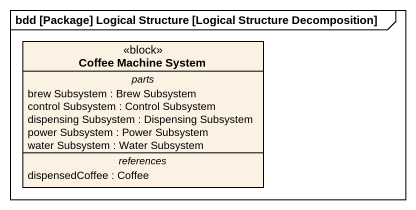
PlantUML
@startuml
mainframe bdd [Package] Logical Structure [Logical Structure Decomposition]
hide circle
hide empty members
class "Coffee Machine System" as Coffee_Machine_System <<block>> {
  -- parts --
  brew Subsystem : Brew Subsystem
  control Subsystem : Control Subsystem
  dispensing Subsystem : Dispensing Subsystem
  power Subsystem : Power Subsystem
  water Subsystem : Water Subsystem
  -- references --
  dispensedCoffee : Coffee
}
@enduml
